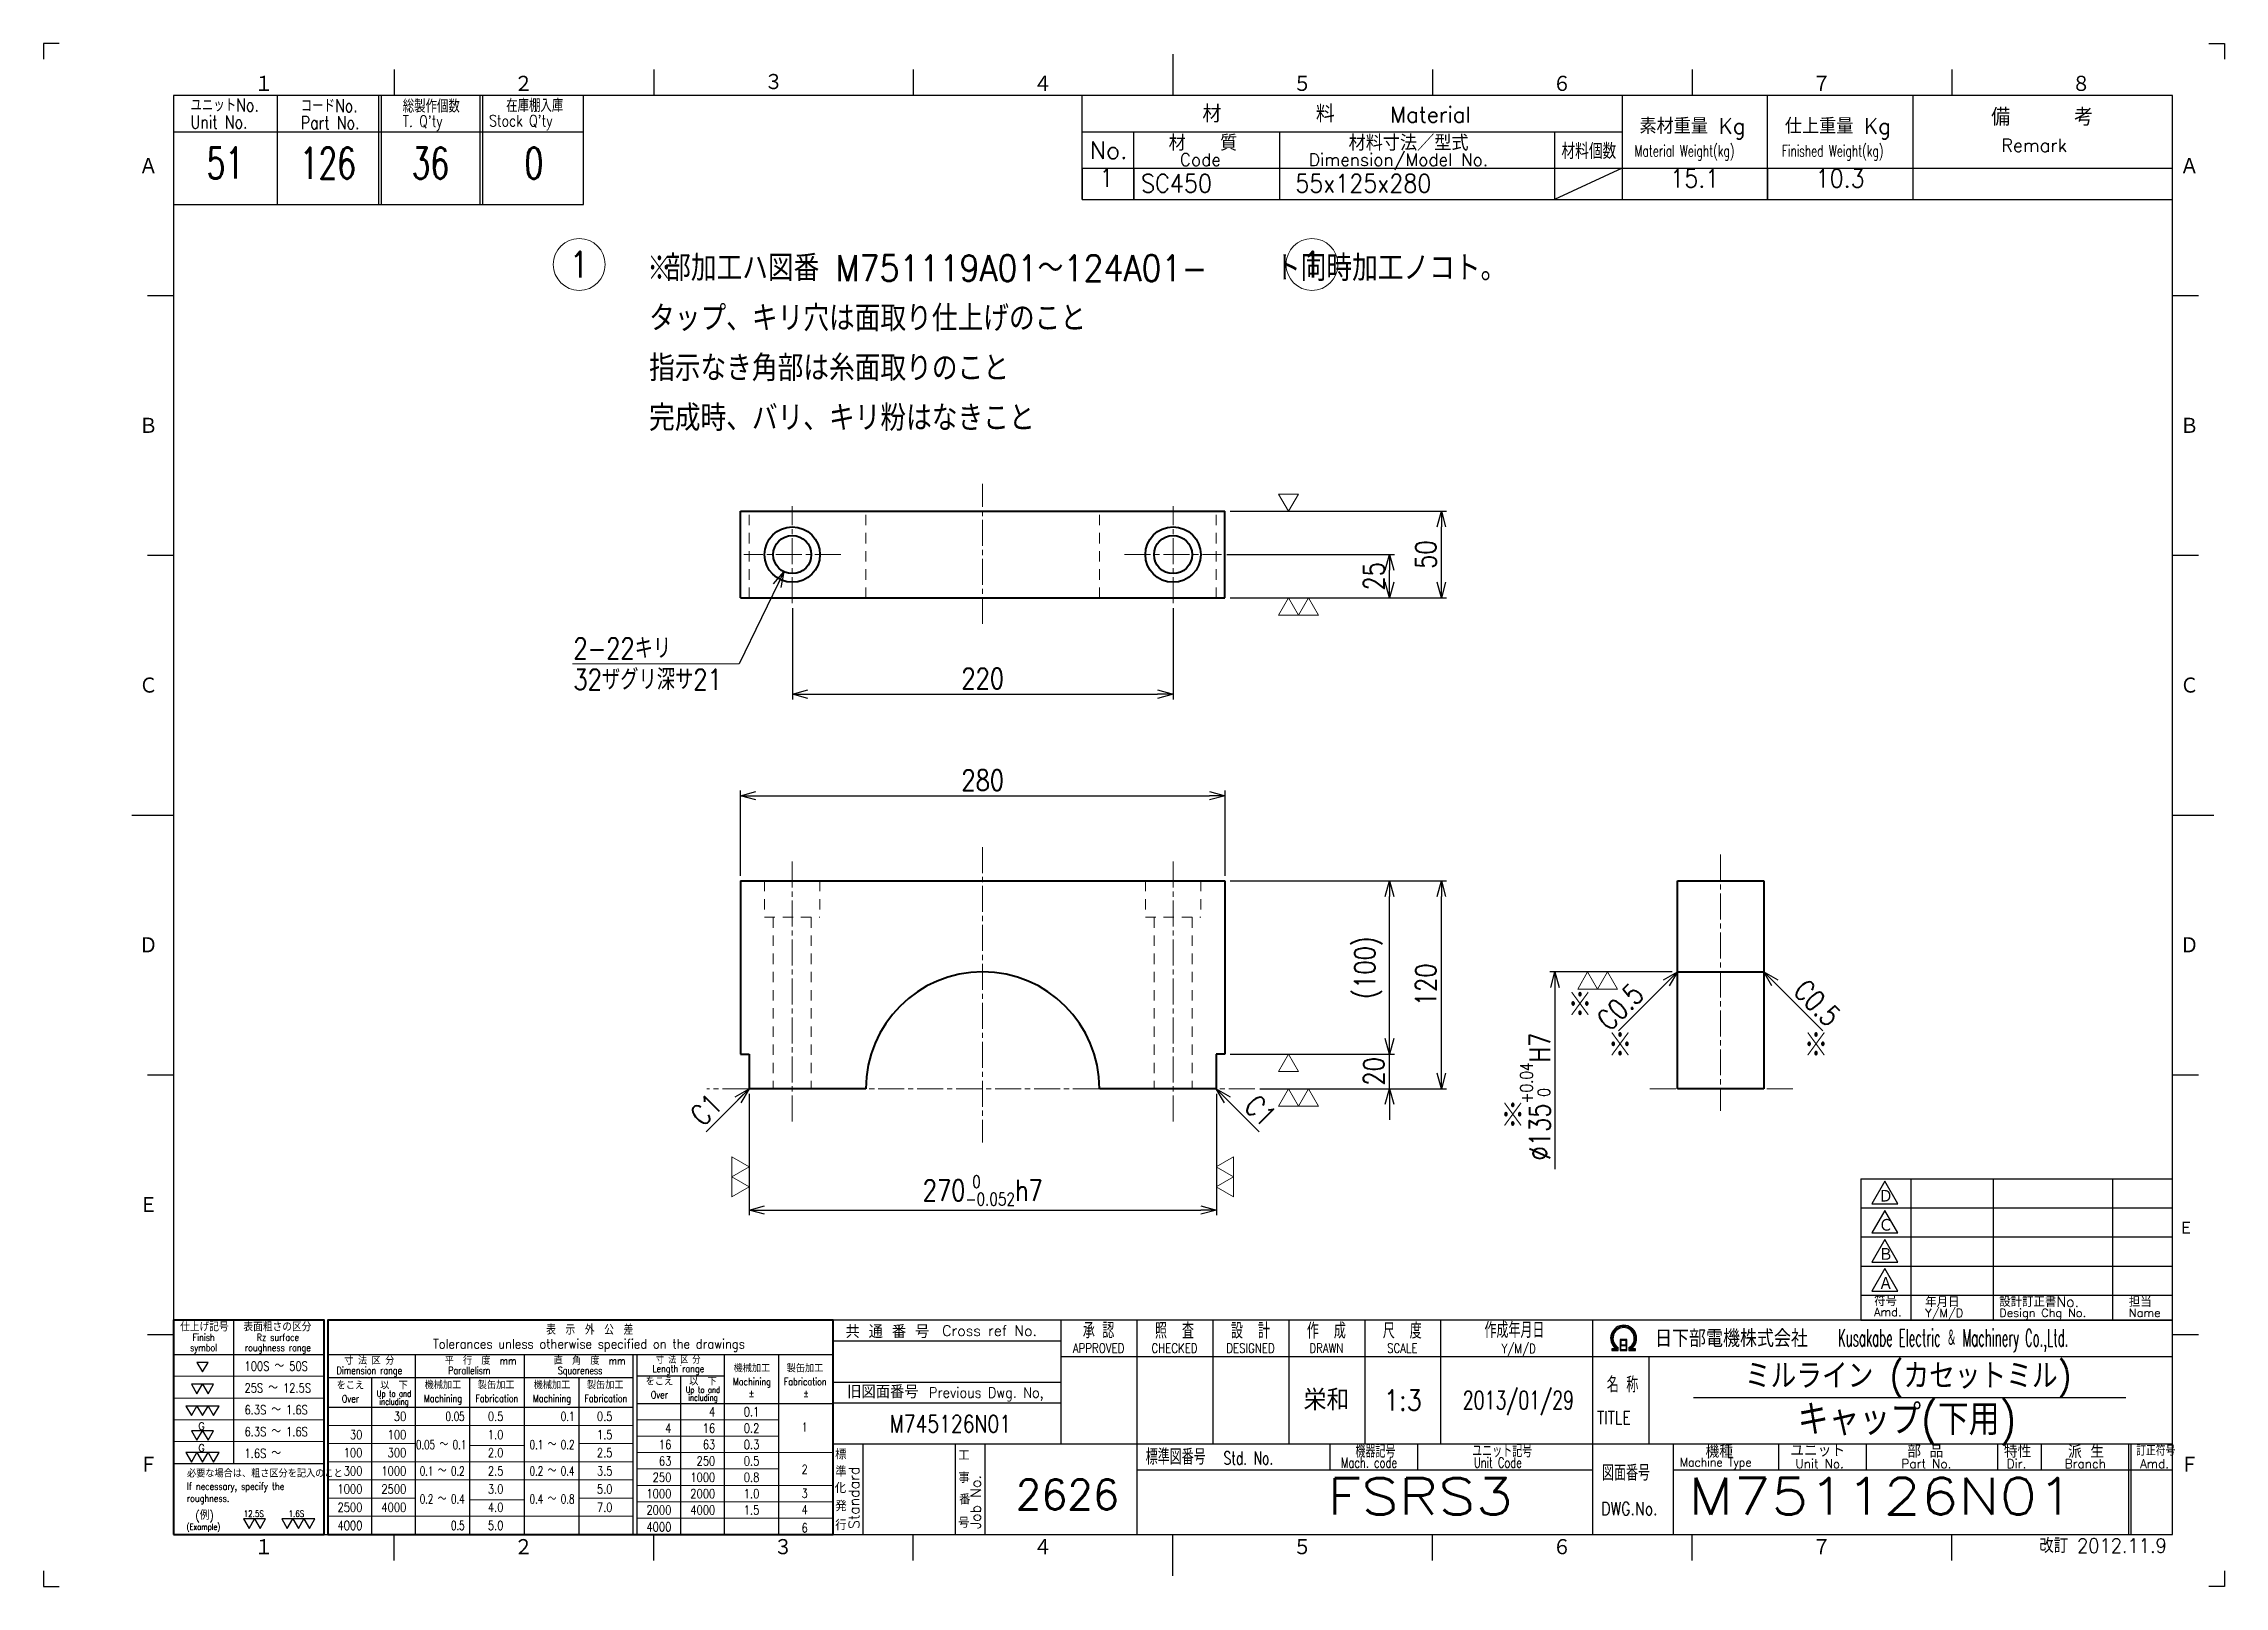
# Model space of a CAD drawing. Header units: millimetres. Extents: x 0 to 1260, y 0 to 891.
import ezdxf
from ezdxf.enums import TextEntityAlignment as Align

# ---------------------------------------------------------------- set-up
doc = ezdxf.new("R2010")
doc.units = ezdxf.units.MM
doc.header["$LTSCALE"] = 3
doc.linetypes.add('GEN7A', pattern=[7.5, 5, -0.75, 1, -0.75])
doc.linetypes.add('HIDDEN2', pattern=[3.5, 2, -1.5])
doc.layers.get('0').update_dxf_attribs({"lineweight": 20})
doc.layers.get('DEFPOINTS').update_dxf_attribs({"color": 253})
for name, color, linetype, lineweight in [('2', 5, 'Continuous', 40), ('3A', 6, 'HIDDEN2', 20), ('4', 3, 'Continuous', 13), ('5', 3, 'Continuous', 13), ('6', 7, 'Continuous', 50), ('7A', 4, 'GEN7A', 13), ('8', 1, 'Continuous', 13)]:
    doc.layers.add(name, color=color, linetype=linetype, lineweight=lineweight)
doc.layers.add('RAHM2', color=1, linetype='Continuous')
doc.layers.add('RAHM3', color=52, linetype='Continuous')
doc.styles.add('DIMENSION', font='romans.shx', dxfattribs={"width": 0.8, "bigfont": 'extfont2.shx'})
doc.styles.get("Standard").update_dxf_attribs({"font": 'romans.shx', "width": 0.8, "bigfont": 'extfont2.shx'})
doc.dimstyles.new('GEN-ISO$0', dxfattribs={"dimscale": 3, "dimtxt": 4, "dimasz": 3, "dimexe": 1, "dimexo": 1, "dimgap": 1, "dimtad": 3, "dimrnd": 0.01, "dimdsep": 46, "dimtxsty": 'Standard', "dimblk": 'OPEN30', "dimcen": 0, "dimclrt": 7, "dimazin": 2, "dimtp": 0.1, "dimtm": 0.1, "dimtfac": 0.6, "dimtmove": 2, "dimatfit": 3, "dimldrblk": 'OPEN30', "dimfxl": 1, "dimarcsym": 0})
doc.dimstyles.new('GEN-ISO$7', dxfattribs={"dimscale": 3, "dimtxt": 4, "dimasz": 3, "dimexe": 1, "dimexo": 1, "dimgap": 1, "dimtad": 3, "dimrnd": 0.01, "dimdsep": 46, "dimtxsty": 'Standard', "dimblk": 'OPEN30', "dimcen": 0, "dimclrt": 7, "dimazin": 2, "dimtp": 0.1, "dimtm": 0.1, "dimtfac": 0.6, "dimtmove": 2, "dimatfit": 3, "dimldrblk": 'OPEN30', "dimfxl": 1, "dimarcsym": 0})

# ---------------------------------------------------------------- blocks, each defined once
blk = doc.blocks.new('1A3ブヒン')
at = {"layer": '2'}
for points in [[(25, 10), (54.05, 10), (54.05, 51.26), (25, 51.26)], [(54.75, 10), (152.05, 10), (152.05, 51.26), (54.75, 51.26)]]:
    blk.add_lwpolyline(points, close=True, dxfattribs=at)
at = {"layer": '4'}
for p, q in [((25, 40.46), (54.05, 40.46)), ((25, 36.26), (54.05, 36.26)), ((25, 32.06), (54.05, 32.06)), ((54.75, 31), (113.55, 31)), ((114.25, 32.05), (141.55, 32.05)), ((25, 27.86), (54.05, 27.86)), ((54.75, 27.5), (71.55, 27.5)), ((82.05, 27.15), (92.55, 27.15)), ((103.05, 27.5), (113.55, 27.5)), ((114.25, 28.9), (141.55, 28.9)), ((114.25, 25.75), (152.05, 25.75)), ((54.75, 24), (113.55, 24)), ((114.25, 22.6), (141.55, 22.6)), ((54.75, 20.5), (113.55, 20.5)), ((54.75, 17), (71.55, 17)), ((103.05, 17), (113.55, 17)), ((114.25, 19.45), (152.05, 19.45)), ((54.75, 13.5), (113.55, 13.5)), ((82.05, 16.65), (92.55, 16.65)), ((114.25, 16.3), (152.05, 16.3)), ((114.25, 13.15), (152.05, 13.15))]:
    blk.add_line(p, q, dxfattribs=at)
at = {"layer": 'RAHM2', "color": 5, "linetype": 'Continuous'}
for p, q in [((3, 297), (0, 297)), ((0, 297), (0, 294)), ((217.5, 295), (217.5, 287)), ((417, 297), (420, 297)), ((420, 297), (420, 294)), ((67.5, 292), (67.5, 287)), ((117.5, 292), (117.5, 287)), ((167.5, 292), (167.5, 287)), ((267.5, 292), (267.5, 287)), ((317.5, 292), (317.5, 287)), ((367.5, 292), (367.5, 287)), ((410, 287), (25, 287)), ((25, 287), (25, 10)), ((104, 266), (104, 287)), ((410, 10), (410, 287)), ((25, 266), (64.5, 266)), ((64.5, 266), (104, 266)), ((20, 248.5), (25, 248.5)), ((410, 248.5), (415, 248.5)), ((20, 198.5), (25, 198.5)), ((410, 198.5), (415, 198.5)), ((17, 148.5), (25, 148.5)), ((410, 148.5), (418, 148.5)), ((20, 98.5), (25, 98.5)), ((410, 98.5), (415, 98.5)), ((350, 51.26), (410, 51.26)), ((20, 48.5), (25, 48.5)), ((410, 48.5), (415, 48.5)), ((25, 10), (410, 10)), ((67.5, 5), (67.5, 10)), ((117.5, 5), (117.5, 10)), ((217.5, 2), (217.5, 10)), ((267.5, 5), (267.5, 10)), ((317.5, 5), (317.5, 10)), ((367.5, 5), (367.5, 10)), ((0, 3), (0, 0)), ((0, 0), (3, 0)), ((420, 0), (417, 0)), ((420, 3), (420, 0))]:
    blk.add_line(p, q, dxfattribs=at)
at = {"layer": 'RAHM2', "color": 7, "linetype": 'Continuous'}
for p, q in [((45, 287), (45, 266)), ((64.5, 287), (64.5, 266)), ((65, 287), (65, 266)), ((84, 287), (84, 266)), ((84.5, 287), (84.5, 266)), ((200, 267), (200, 287)), ((304, 287), (304, 267)), ((332, 267), (332, 287)), ((360, 287), (360, 267)), ((25, 280), (64.5, 280)), ((64.5, 280), (104, 280)), ((200, 280), (304, 280)), ((210, 267), (210, 280)), ((238, 280), (238, 267)), ((291, 280), (291, 267)), ((200, 273), (410, 273)), ((304, 273), (291, 267)), ((200, 267), (410, 267)), ((350, 78.46), (410, 78.46)), ((350, 78.46), (350, 51.26)), ((359.6, 78.46), (359.6, 51.26)), ((375.44, 78.46), (375.44, 51.26)), ((398.48, 78.46), (398.48, 51.26)), ((410, 51.26), (410, 78.46)), ((350, 72.86), (410, 72.86)), ((350, 67.26), (410, 67.26)), ((350, 61.66), (410, 61.66)), ((350, 56.06), (410, 56.06)), ((36.55, 51.26), (36.55, 23.66)), ((195.93, 51.26), (195.93, 27.42)), ((210.55, 51.26), (210.55, 10)), ((225.18, 51.26), (225.18, 27.42)), ((239.8, 51.26), (239.8, 27.42)), ((254.43, 51.26), (254.43, 27.42)), ((269.05, 51.26), (269.05, 27.42)), ((298.3, 51.26), (298.3, 10)), ((152.05, 47.26), (195.93, 47.26)), ((25, 44.66), (54.05, 44.66)), ((54.75, 44.66), (152.05, 44.66)), ((71.55, 44.66), (71.55, 10)), ((92.55, 44.66), (92.55, 10)), ((113.55, 10), (113.55, 44.66)), ((114.25, 44.66), (114.25, 10)), ((122.65, 42.56), (122.65, 42.54)), ((131.05, 44.66), (131.05, 10)), ((141.55, 44.66), (141.55, 10)), ((195.93, 44.26), (410, 44.26)), ((269.05, 44.26), (269.05, 27.42)), ((298.3, 44.26), (298.3, 44.26)), ((309.17, 44.26), (309.17, 27.42)), ((54.75, 40.21), (113.55, 40.21)), ((63.15, 40.21), (63.15, 10)), ((82.05, 40.21), (82.05, 10)), ((103.05, 40.21), (103.05, 10)), ((114.25, 40.56), (131.05, 40.56)), ((122.65, 40.56), (122.65, 10)), ((152.05, 39.34), (195.93, 39.34)), ((54.75, 34.5), (113.55, 34.5)), ((114.25, 35.2), (152.05, 35.2)), ((152.05, 35.34), (195.93, 35.34)), ((152.05, 27.42), (410, 27.42)), ((157.77, 27.42), (157.77, 10)), ((175.59, 27.42), (175.59, 10)), ((181.3, 27.42), (181.3, 10)), ((247.73, 27.42), (247.73, 22.42)), ((264.59, 27.42), (264.59, 22.42)), ((313.83, 27.42), (313.83, 10)), ((334.15, 27.42), (334.15, 22.42)), ((351, 27.42), (351, 22.42)), ((376.29, 27.42), (376.29, 22.42)), ((384.72, 27.42), (384.72, 22.42)), ((401.57, 10), (401.57, 27.42)), ((402.07, 10), (402.07, 27.42)), ((25, 23.66), (54.05, 23.66)), ((210.55, 22.42), (298.3, 22.42)), ((313.83, 22.42), (410, 22.42)), ((167.5, 5), (167.5, 10))]:
    blk.add_line(p, q, dxfattribs=at)
at = {"layer": 'RAHM2', "color": 3, "linetype": 'Continuous'}
blk.add_line((317.73, 36.35), (401.03, 36.35), dxfattribs=at)
at = {"layer": 'RAHM2', "color": 7, "linetype": 'Continuous'}
for points in [[(354.63, 77.99), (352.12, 73.64), (357.14, 73.64)], [(354.63, 72.39), (352.12, 68.04), (357.14, 68.04)], [(354.63, 66.79), (352.12, 62.44), (357.14, 62.44)], [(354.63, 61.19), (352.12, 56.84), (357.14, 56.84)], [(30.6, 41.29), (31.66, 43.12), (29.54, 43.12), (30.6, 41.29)], [(29.54, 37.09), (30.6, 38.92), (28.48, 38.92), (29.54, 37.09)], [(31.66, 37.09), (32.72, 38.92), (30.6, 38.92), (31.66, 37.09)], [(28.48, 32.89), (29.54, 34.72), (27.42, 34.72), (28.48, 32.89)], [(30.6, 32.89), (31.66, 34.72), (29.54, 34.72), (30.6, 32.89)], [(32.72, 32.89), (33.78, 34.72), (31.66, 34.72), (32.72, 32.89)], [(29.54, 28.12), (30.6, 29.96), (28.48, 29.96), (29.54, 28.12)], [(31.66, 28.12), (32.72, 29.96), (30.6, 29.96), (31.66, 28.12)], [(28.48, 23.92), (29.54, 25.76), (27.42, 25.76), (28.48, 23.92)], [(30.6, 23.92), (31.66, 25.76), (29.54, 25.76), (30.6, 23.92)], [(32.72, 23.92), (33.78, 25.76), (31.66, 25.76), (32.72, 23.92)], [(39.56, 11.14), (40.62, 12.98), (38.49, 12.98), (39.56, 11.14)], [(41.68, 11.14), (42.74, 12.98), (40.62, 12.98), (41.68, 11.14)], [(46.93, 11.14), (47.99, 12.98), (45.87, 12.98), (46.93, 11.14)], [(49.06, 11.14), (50.12, 12.98), (47.99, 12.98), (49.06, 11.14)], [(51.18, 11.14), (52.24, 12.98), (50.12, 12.98), (51.18, 11.14)]]:
    blk.add_lwpolyline(points, close=True, dxfattribs=at)
at = {"layer": 'RAHM2', "color": 5, "linetype": 'Continuous'}
blk.add_lwpolyline([(410, 51.26), (152.05, 51.26), (152.05, 10)], dxfattribs=at)
at = {"layer": 'RAHM2', "color": 7, "linetype": 'Continuous'}
for points in [[(303.62, 47.51), (303.62, 45.4), (304.92, 45.4), (304.92, 47.51), (303.62, 47.51)], [(303.77, 47.36), (303.77, 46.53), (304.77, 46.53), (304.77, 47.36), (303.77, 47.36)], [(304.77, 46.38), (304.77, 45.55), (303.77, 45.55), (303.77, 46.38), (304.77, 46.38)], [(302.02, 45.4), (303.22, 45.4), (303.22, 46.01)], [(302.02, 45.58), (302.97, 45.58), (302.97, 45.91)], [(302.72, 45.82), (302.72, 45.75), (302.02, 45.75), (302.02, 45.4)], [(305.32, 45.98), (305.32, 45.4), (306.58, 45.4), (306.58, 45.75), (305.85, 45.75), (305.85, 45.8)], [(305.57, 45.87), (305.57, 45.58), (306.58, 45.58)]]:
    blk.add_lwpolyline(points, dxfattribs=at)
for radius, start, end in [(2.5, 308.2706, 230.8952), (2.28, 303.9949, 234.4013), (2.06, 299.8294, 238.4756)]:
    blk.add_arc((304.3, 47.76), radius, start, end, dxfattribs=at)
at = {"layer": '4', "width": 0.9}
blk.add_text('改訂 2012.11.9', height=2.8, dxfattribs=at).set_placement((408.91, 6.44), align=Align.RIGHT)
at = {"layer": 'RAHM2', "color": 5, "linetype": 'Continuous'}
for s, height, p in [('１', 3.31, (40.6, 287.58)), ('２', 3.31, (90.6, 287.58)), ('４', 3.31, (190.6, 287.58)), ('５', 3.31, (240.6, 287.58)), ('６', 3.31, (290.6, 287.58)), ('７', 3.31, (340.6, 287.58)), ('８', 3.31, (390.6, 287.58)), ('Ａ', 3.31, (18.36, 271.74)), ('Ａ', 3.31, (411.44, 271.74)), ('Ｂ', 3.31, (18.36, 221.74)), ('Ｂ', 3.31, (411.44, 221.74)), ('Ｃ', 3.31, (18.36, 171.74)), ('Ｃ', 3.31, (411.44, 171.74)), ('Ｄ', 3.31, (18.36, 121.74)), ('Ｄ', 3.31, (411.44, 121.74)), ('Ｅ', 3.31, (18.36, 71.74)), ('Ｅ', 2.65, (411.15, 67.64)), ('Ｆ', 3.31, (18.36, 21.74)), ('Ｆ', 3.31, (411.44, 21.74)), ('１', 3.31, (40.6, 5.87)), ('２', 3.31, (90.6, 5.87)), ('３', 3.31, (140.6, 5.87)), ('４', 3.31, (190.6, 5.87)), ('５', 3.31, (240.6, 5.87)), ('６', 3.31, (290.6, 5.87)), ('７', 3.31, (340.6, 5.87))]:
    blk.add_text(s, height=height, dxfattribs=at).set_placement(p)
blk.add_text('３', height=3.31, dxfattribs=at).set_placement((140.6, 289.58), align=Align.MIDDLE)
at = {"layer": 'RAHM2', "color": 7, "linetype": 'Continuous'}
for s, height, width, p in [('ユニットNo.', 2.5, 0.8, (28.29, 283.92)), ('コードNo.', 2.5, 0.8, (49.52, 283.81)), ('総製作個数', 2.5, 0.8, (69.17, 283.72)), ('在庫棚入庫', 2.5, 0.8, (89.08, 283.82)), ('Unit No.', 2.5, 0.8, (28.29, 280.64)), ('Part No.', 2.5, 0.8, (49.52, 280.53)), ("T. Q'ty", 2.2, 0.8, (69.17, 280.96)), ("Stock Q'ty", 2.2, 0.8, (85.8, 281.06)), ('材料個数', 3, 0.8, (292.32, 274.79)), ('Material Weight(kg)', 2.2, 0.68, (306.37, 275.25)), ('Finished Weight(kg)', 2.2, 0.68, (334.74, 275.25)), ('作成年月日', 3, 0.7, (277.49, 47.82)), ('Y/M/D', 1.8, 0.8, (280.79, 44.87)), ('Kusakabe Electric ＆ Machinery Co.,Ltd.', 3.3108, 0.5, (345.56, 46.19)), ('100S ～ 50S', 1.75, 0.8, (38.69, 41.52)), ('25S ～ 12.5S', 1.75, 0.8, (38.69, 37.32)), ('Previous Dwg. No,', 2, 0.9, (170.53, 36.31)), ('名 称', 3, 0.7, (301.06, 37.33)), ('6.3S ～ 1.6S', 1.75, 0.8, (38.69, 33.12)), ('0.1', 1.75, 0.8, (134.84, 32.73)), ('TITLE', 2.5, 0.8, (299.18, 31.25)), ('6.3S ～ 1.6S', 1.75, 0.8, (38.69, 28.92)), ('0.2', 1.75, 0.8, (134.84, 29.58)), ('1', 1.75, 0.8, (145.97, 29.81)), ('1.6S ～ ', 1.75, 0.8, (38.69, 24.72)), ('0.3', 1.75, 0.8, (134.84, 26.43)), ('標準図番号', 3, 0.7, (212.26, 23.44)), ('Std. No.', 2.5, 0.7, (227.23, 23.44)), ('機器記号', 2.5, 0.7, (252.65, 24.77)), ('ユニット記号', 2.5, 0.7, (275.14, 24.85)), ('訂正符号', 2, 0.7, (403.01, 25.16)), ('必要な場合は、粗さ区分を記入のこと', 1.4, 0.9, (27.61, 20.99)), ('0.5', 1.75, 0.8, (134.84, 23.28)), ('0.8', 1.75, 0.8, (134.84, 20.13)), ('2', 1.75, 0.8, (145.97, 21.65)), ('Mach. code', 2, 0.7, (249.86, 22.83)), ('Unit Code', 2, 0.7, (275.45, 22.83)), ('図面番号', 3, 0.7, (300.15, 20.37)), ('Machine Type', 1.7, 0.9, (315.15, 23.05)), ('If necessary, specify the', 1.4, 0.8, (27.61, 18.58)), ('roughness.', 1.4, 0.8, (27.61, 16.26)), ('1.0', 1.75, 0.8, (134.84, 16.98)), ('3', 1.75, 0.8, (145.97, 17.04)), ('(例)', 1.6, 0.9, (29.2, 12.85)), ('12.5S', 1.26, 0.8, (38.53, 13.36)), ('1.6S', 1.26, 0.8, (47.18, 13.36)), ('1.5', 1.75, 0.8, (134.84, 13.83)), ('4', 1.75, 0.8, (145.97, 13.89)), ('(Example)', 1.2, 0.8, (27.53, 10.87)), ('6', 1.75, 0.8, (145.97, 10.39))]:
    blk.add_text(s, height=height, dxfattribs=dict(at, width=width)).set_placement(p)
for s, height, p in [('材\u3000\u3000\u3000\u3000\u3000料', 3.311, (223.18, 281.82)), ('Material', 3, (259.34, 281.82)), ('素材重量 Kg', 3, (307.35, 279.63)), ('仕上重量 Kg', 3, (335.35, 279.63)), ('備     考', 3.311, (375.08, 281.21)), ('No.', 3.311, (201.5, 274.82)), ('材\u3000\u3000質', 3, (216.68, 276.39)), ('材料寸法／型式', 3, (251.33, 276.39)), ('Remark', 2.5, (377.03, 276.16)), ('Code', 2.4, (218.82, 273.45)), ('Dimension/Model No.', 2.4, (243.65, 273.45)), ('Ｄ', 2.56, (353.38, 73.83)), ('Ｃ', 2.56, (353.38, 68.23)), ('Ｂ', 2.56, (353.38, 62.63)), ('Ａ', 2.56, (353.38, 57.03)), ('符号', 2, (352.54, 53.96)), ('年月日', 2, (362.39, 53.77)), ('設計訂正書No.', 2, (376.64, 53.81)), ('担当', 2, (401.6, 53.81)), ('共 通 番 号', 2.5, (154.44, 47.79)), ('Amd.', 1.6, (352.54, 52.01)), ('Y/M/D', 1.6, (362.39, 51.83)), ('Design Chg No.', 1.6, (376.64, 51.86)), ('Name', 1.6, (401.6, 51.86)), ('Cross ref No.', 2, (173.05, 48.23)), ('旧図面番号', 2.5, (154.76, 36.21)), ('標', 2, (152.44, 24.43)), ('工', 2, (176.15, 24.24)), ('機種', 2.4, (320.08, 24.76)), ('ユニット', 2.4, (336.39, 24.96)), ('部 品', 2.4, (358.93, 24.79)), ('特性', 2.4, (377.55, 24.78)), ('派 生', 2.4, (389.89, 24.72)), ('準', 2, (152.47, 21.11)), ('事', 2, (176.17, 19.92)), ('Unit No.', 1.7, (337.39, 22.76)), ('Part No.', 1.7, (357.81, 22.76)), ('Dir.', 1.7, (378.09, 22.76)), ('Branch', 1.7, (389.24, 22.76)), ('Amd.', 1.7, (403.74, 22.76)), ('化', 2, (152.37, 17.95)), ('番', 2, (176.31, 15.76)), ('行', 2, (152.46, 10.82)), ('発', 2, (152.46, 14.47)), ('号', 2, (176.11, 11.28))]:
    blk.add_text(s, height=height, dxfattribs=at).set_placement(p)
for s, height, width, p in [('仕上げ記号', 1.54, 0.9, (30.97, 49.13)), ('表面粗さの区分', 1.54, 0.9, (45.03, 49.13)), ('表\u3000示\u3000外\u3000公\u3000差', 1.8, 0.9, (105.18, 48.48)), ('symbol', 1.4, 0.8, (30.82, 45.27)), ('Finish', 1.4, 0.8, (30.82, 47.24)), ('roughness range', 1.4, 0.8, (45.12, 45.27)), ('Rz surface', 1.4, 0.8, (45.12, 47.24)), ('Tolerances unless otherwise specified on the drawings', 1.8, 0.9, (105.02, 45.77)), ('Dimension range', 1.4, 0.8, (62.73, 40.86)), ('寸 法 区 分', 1.4, 0.9, (62.73, 42.71)), ('Parallelism', 1.4, 0.8, (81.99, 40.86)), ('平\u3000行\u3000度\u3000mm', 1.4, 0.9, (84.16, 42.71)), ('Squareness', 1.4, 0.8, (103.32, 40.86)), ('直\u3000角\u3000度\u3000mm', 1.4, 0.9, (105.16, 42.71)), ('Length range', 1.4, 0.8, (122.23, 41.21)), ('寸 法 区 分', 1.4, 0.8, (122.23, 42.89)), ('機械加工', 1.4, 0.9, (136.41, 41.24)), ('製缶加工', 1.4, 0.9, (146.64, 41.24)), ('をこえ', 1.4, 0.9, (59.09, 37.95)), ('以\u3000下', 1.4, 0.9, (67.49, 37.95)), ('機械加工', 1.4, 0.9, (76.91, 38.02)), ('製缶加工', 1.4, 0.9, (87.16, 38.02)), ('機械加工', 1.4, 0.9, (97.91, 38.02)), ('製缶加工', 1.4, 0.9, (108.16, 38.02)), ('をこえ', 1.4, 0.9, (118.59, 38.7)), ('Up to and', 1.2, 0.8, (126.98, 37.25)), ('以\u3000下', 1.4, 0.9, (126.99, 38.7)), ('Machining', 1.4, 0.8, (136.41, 38.72)), ('Fabrication', 1.4, 0.8, (146.68, 38.72)), ('Over', 1.4, 0.8, (59.09, 35.42)), ('Up to and', 1.2, 0.8, (67.48, 36.5)), ('including', 1.2, 0.8, (67.49, 34.98)), ('Machining', 1.4, 0.8, (76.91, 35.49)), ('Fabrication', 1.4, 0.8, (87.28, 35.49)), ('Machining', 1.4, 0.8, (97.91, 35.49)), ('Fabrication', 1.4, 0.8, (108.28, 35.49)), ('Over', 1.4, 0.8, (118.59, 36.17)), ('including', 1.2, 0.8, (126.99, 35.73)), ('%%P', 1.4, 0.9, (136.33, 36.46)), ('%%P', 1.4, 0.9, (146.83, 36.46))]:
    blk.add_text(s, height=height, dxfattribs=dict(at, width=width)).set_placement(p, align=Align.CENTER)
for s, height, width, p in [('承 認', 3, 0.7, (203.18, 49.35)), ('照  査', 3, 0.7, (217.8, 49.35)), ('設  計', 3, 0.7, (232.43, 49.35)), ('作  成', 3, 0.7, (247.05, 49.35)), ('尺  度', 3, 0.7, (261.67, 49.35)), ('APPROVED', 1.8, 0.8, (203.18, 45.85)), ('CHECKED', 1.8, 0.8, (217.8, 45.85)), ('DESIGNED', 1.8, 0.8, (232.43, 45.85)), ('DRAWN', 1.8, 0.8, (247.05, 45.85)), ('SCALE', 1.8, 0.8, (261.67, 45.85)), ('DWG.No.', 2.5, 0.8, (305.41, 14.96))]:
    blk.add_text(s, height=height, dxfattribs=dict(at, width=width)).set_placement(p, align=Align.MIDDLE)
at = {"layer": 'RAHM2', "color": 7, "linetype": 'Continuous', "width": 0.844147}
blk.add_text('日下部電機株式会社', height=3.311, dxfattribs=at).set_placement((310.35, 46.06), (339.79, 46.06), align=Align.FIT)
at = {"layer": 'RAHM2', "color": 7, "linetype": 'Continuous'}
for s, width, p in [('30', 0.8, (69.85, 31.85)), ('0.05', 0.7, (81.08, 31.85)), ('0.5', 0.8, (88.56, 31.85)), ('0.1', 0.7, (102.24, 31.85)), ('0.5', 0.8, (109.56, 31.85)), ('4', 0.8, (129.35, 32.73)), ('30', 0.8, (61.4, 28.35)), ('100', 0.8, (69.85, 28.35)), ('1.0', 0.8, (88.56, 28.35)), ('1.5', 0.8, (109.56, 28.35)), ('4', 0.8, (120.9, 29.58)), ('16', 0.8, (129.35, 29.58)), ('100', 0.8, (61.4, 24.85)), ('300', 0.8, (69.85, 24.85)), ('0.05 ～ 0.1', 0.7, (81.41, 26.42)), ('2.0', 0.8, (88.56, 24.85)), ('0.1 ～ 0.2', 0.7, (102.24, 26.42)), ('2.5', 0.8, (109.56, 24.85)), ('16', 0.8, (120.9, 26.43)), ('63', 0.8, (129.35, 26.43)), ('300', 0.8, (61.4, 21.35)), ('1000', 0.8, (69.85, 21.35)), ('0.1 ～ 0.2', 0.7, (81.08, 21.35)), ('2.5', 0.8, (88.56, 21.35)), ('0.2 ～ 0.4', 0.7, (102.24, 21.35)), ('3.5', 0.8, (109.56, 21.35)), ('250', 0.8, (120.9, 20.13)), ('63', 0.8, (120.9, 23.28)), ('1000', 0.8, (129.35, 20.13)), ('250', 0.8, (129.35, 23.28)), ('1000', 0.8, (61.4, 17.85)), ('2500', 0.8, (69.85, 17.85)), ('0.2 ～ 0.4', 0.7, (81.08, 15.93)), ('3.0', 0.8, (88.56, 17.85)), ('0.4 ～ 0.8', 0.7, (102.24, 15.93)), ('5.0', 0.8, (109.56, 17.85)), ('1000', 0.8, (120.9, 16.98)), ('2000', 0.8, (129.35, 16.98)), ('2500', 0.8, (61.4, 14.35)), ('4000', 0.8, (61.4, 10.85)), ('4000', 0.8, (69.85, 14.35)), ('0.5', 0.7, (81.08, 10.85)), ('4.0', 0.8, (88.56, 14.35)), ('5.0', 0.8, (88.56, 10.85)), ('7.0', 0.8, (109.56, 14.35)), ('2000', 0.8, (120.9, 13.83)), ('4000', 0.8, (129.35, 13.83)), ('4000', 0.8, (120.9, 10.58))]:
    blk.add_text(s, height=1.75, dxfattribs=dict(at, width=width)).set_placement(p, align=Align.RIGHT)
for p in [(31.04, 30.15), (31.04, 25.95)]:
    blk.add_text('G', height=1.4, dxfattribs=at).set_placement(p, align=Align.RIGHT)
for s, p in [('Standard', (157.07, 11.05)), ('Job No.', (180.5, 11.05))]:
    blk.add_text(s, height=2, rotation=90, dxfattribs=at).set_placement(p)
at = {"layer": 'RAHM2', "color": 5, "linetype": 'Continuous', "width": 0.7}
for tag, p in [('HEADER3', (35, 274.01)), ('HEADER4', (54.75, 274)), ('HEADER15', (74.49, 274)), ('HEADER16', (94.43, 274))]:
    blk.add_attdef(tag, text='', height=6, dxfattribs=at).set_placement(p, align=Align.MIDDLE)
at = {"layer": 'RAHM2', "color": 7, "linetype": 'Continuous'}
blk.add_attdef('HEADER5', text='', height=2.5, dxfattribs=at).set_placement((63.69, 267.1), align=Align.BOTTOM_RIGHT)
for tag, height, width, p in [('HEADER25', 2.56, 0.63, (367.53, 75.57)), ('HEADER23', 2.66, 0.8, (387.12, 75.42)), ('HEADER24', 2.8, 0.8, (404.05, 75.44)), ('HEADER22', 2.56, 0.63, (367.53, 69.97)), ('HEADER20', 2.66, 0.8, (387.12, 69.82)), ('HEADER21', 2.8, 0.8, (404.05, 69.84)), ('HEADER19', 2.56, 0.63, (367.53, 64.37)), ('HEADER17', 2.66, 0.8, (387.12, 64.22)), ('HEADER18', 2.8, 0.8, (404.05, 64.24)), ('HEADER11', 2.56, 0.63, (367.53, 58.77)), ('HEADER9', 2.66, 0.8, (387.12, 58.62)), ('HEADER10', 2.8, 0.8, (404.05, 58.64)), ('HEADER7', 3.31, 0.8, (174.63, 43.21)), ('HEADER1', 5, 0.9, (359.12, 40.15)), ('GEN-TITLE-SCA', 4, 0.85, (261.79, 35.85)), ('HEADER2', 6, 0.9, (358.89, 31.68)), ('HEADER14', 3.31, 0.8, (174.63, 31.29))]:
    blk.add_attdef(tag, text='', height=height, dxfattribs=dict(at, width=width)).set_placement(p, align=Align.MIDDLE)
for tag, p in [('HEADER27', (232.45, 36.09)), ('HEADER26', (247.07, 36.09))]:
    blk.add_attdef(tag, text='', height=4, dxfattribs=at).set_placement(p, align=Align.MIDDLE)
at = {"layer": 'RAHM2', "color": 7, "linetype": 'Continuous', "width": 0.7}
blk.add_attdef('GEN-TITLE-DAT', text='', height=3.5, dxfattribs=at).set_placement((284.03, 34.1), align=Align.CENTER)
at = {"layer": 'RAHM2', "color": 5, "linetype": 'Continuous'}
blk.add_attdef('HEADER6', text='', height=5.8, dxfattribs=at).set_placement((207.09, 13.03), align=Align.BOTTOM_RIGHT)
at = {"layer": 'RAHM2', "color": 5, "linetype": 'Continuous', "style": 'DIMENSION', "width": 1.2}
for tag, p in [('HEADER13', (213.56, 11.75)), ('HEADER12', (247.26, 11.72)), ('GEN-TITLE-DWG', (316.79, 11.74))]:
    blk.add_attdef(tag, text='', height=7.02, dxfattribs=at).set_placement(p, align=Align.BOTTOM_LEFT)
at = {"layer": 'RAHM2', "color": 5, "linetype": 'Continuous', "style": 'DIMENSION'}
blk.add_attdef('HEADER8', text='', height=7.02, dxfattribs=at).set_placement((408.58, 11.71), align=Align.BOTTOM_RIGHT)
blk = doc.blocks.new('STDBUHIN')
at = {"color": 7}
for p, q in [((0, 0), (0, -6)), ((10, 0), (10, -6)), ((38, 0), (38, -6)), ((91, 0), (91, -6)), ((104, 0), (104, -6)), ((132, 0), (132, -6)), ((160, 0), (160, -6)), ((0, -6), (210, -6))]:
    blk.add_line(p, q, dxfattribs=at)
at = {"layer": 'RAHM3', "color": 7, "width": 0.9}
for tag, p in [('1GENST', (4.710911, -4.609434)), ('4GENST', (96.434633, -4.658422)), ('5GENST', (118, -4.729)), ('6GENST', (146, -4.729))]:
    blk.add_attdef(tag, text='', height=3.5, dxfattribs=at).set_placement(p, align=Align.BOTTOM_CENTER)
at = {"layer": 'RAHM3', "color": 7}
for tag, p, width in [('2GENST', (11.373533, -4.658422), 0.8), ('3GENST', (41.070972, -4.658422), 0.8), ('7GENST', (162.759538, -4.671383), 0.9)]:
    blk.add_attdef(tag, p, '', height=3.5, dxfattribs=dict(at, width=width))
blk = doc.blocks.new('GENBALLOON1')
blk.add_circle((0, 0), 5)
at = {"flags": 1}
blk.add_attdef('GEN_PARENT', text='', height=2.5, dxfattribs=at).set_placement((0, 0), align=Align.MIDDLE)
blk.add_attdef('REF_NO', text='', height=3.5).set_placement((0, 0), align=Align.MIDDLE)
at = {"color": 7, "flags": 1}
for tag, p in [('5GENINF', (6.43, 0.96)), ('6GENINF', (6.43, 0.63)), ('7GENINF', (6.43, 0.3)), ('8GENINF', (6.43, -0.04)), ('9GENINF', (6.43, -0.37)), ('3GENINF', (6.43, -2.34)), ('4GENINF', (6.43, -2.67)), ('10GENINF', (6.43, -0.7)), ('11GENINF', (6.43, -1)), ('12GENINF', (6.43, -1.34)), ('13GENINF', (6.43, -1.67)), ('14GENINF', (6.43, -2)), ('15GENINF', (6.43, -3)), ('16GENINF', (6.43, -3.34)), ('17GENINF', (6.43, -3.7)), ('18GENINF', (6.43, -4.04)), ('19GENINF', (6.43, -4.37)), ('20GENINF', (6.43, -4.7)), ('21GENINF', (6.43, -5.04)), ('22GENINF', (6.43, -5.37))]:
    blk.add_attdef(tag, p, '', height=0.2, dxfattribs=at)
blk = doc.blocks.new('A$C44AD5685')
at = {"layer": '6', "width": 0.9}
for s, p in [('タップ、キリ穴は面取り仕上げのこと', (0, 19.2)), ('指示なき角部は糸面取りのこと', (0, 9.6)), ('完成時、バリ、キリ粉はなきこと', (0, 0))]:
    blk.add_text(s, height=5, dxfattribs=at).set_placement(p)
blk = doc.blocks.new('SIAGE1')
at = {"layer": '8', "ltscale": 10}
blk.add_lwpolyline([(0, 0), (-1.92, 3.33), (1.92, 3.33), (0, 0)], dxfattribs=at)
blk = doc.blocks.new('_Open30')
at = {"color": 0, "linetype": 'ByBlock', "lineweight": -2}
for p, q in [((-1, 0.27), (0, 0)), ((0, 0), (-1, -0.27)), ((0, 0), (-1, 0))]:
    blk.add_line(p, q, dxfattribs=at)
blk = doc.blocks.new('*D21')
at = {"layer": '5', "color": 0, "lineweight": -2, "transparency": 16777216}
for p, q in [((407.6, 284.4), (407.6, 214.3)), ((677.6, 284.4), (677.6, 214.3)), ((416.6, 217.3), (668.6, 217.3))]:
    blk.add_line(p, q, dxfattribs=at)
at = {"layer": 'DEFPOINTS', "color": 0, "transparency": 16777216}
for p in [(407.6, 287.4), (677.6, 287.4), (677.6, 217.3)]:
    blk.add_point(p, dxfattribs=at)
at = {"layer": '5', "color": 0, "lineweight": -2, "transparency": 16777216, "xscale": 9, "yscale": 9, "zscale": 9, "rotation": 180}
blk.add_blockref('_Open30', (407.6, 217.3), dxfattribs=at)
at = {"layer": '5', "color": 0, "lineweight": -2, "transparency": 16777216, "xscale": 9, "yscale": 9, "zscale": 9}
blk.add_blockref('_Open30', (677.6, 217.3), dxfattribs=at)
at = {"layer": '5', "color": 7, "transparency": 16777216, "insert": (542.6, 228.7), "char_height": 12, "attachment_point": 5}
blk.add_mtext('\\A1;270{\\H7.200000;\\S 0^ -0.052;}h7', dxfattribs=at)
blk = doc.blocks.new('*D22')
at = {"layer": '5', "color": 0, "lineweight": -2, "transparency": 16777216}
for p, q in [((685.6, 407.4), (810.6, 407.4)), ((807.6, 296.4), (807.6, 398.4)), ((702.8, 287.4), (810.6, 287.4))]:
    blk.add_line(p, q, dxfattribs=at)
at = {"layer": 'DEFPOINTS', "color": 0, "transparency": 16777216}
for p in [(682.6, 407.4), (807.6, 407.4), (699.8, 287.4)]:
    blk.add_point(p, dxfattribs=at)
at = {"layer": '5', "color": 0, "lineweight": -2, "transparency": 16777216, "xscale": 9, "yscale": 9, "zscale": 9}
for p, rotation in [((807.6, 407.4), 90), ((807.6, 287.4), 270)]:
    blk.add_blockref('_Open30', p, dxfattribs=dict(at, rotation=rotation))
at = {"layer": '5', "color": 7, "transparency": 16777216, "insert": (798.6, 347.4), "char_height": 12, "attachment_point": 5, "rotation": 90}
blk.add_mtext('120', dxfattribs=at)
blk = doc.blocks.new('*D23')
at = {"layer": '5', "color": 0, "lineweight": -2, "transparency": 16777216}
for p, q in [((777.6, 316.4), (777.6, 325.4)), ((685.6, 307.4), (780.6, 307.4)), ((777.6, 287.4), (777.6, 307.4)), ((702.8, 287.4), (780.6, 287.4)), ((777.6, 278.4), (777.6, 269.4))]:
    blk.add_line(p, q, dxfattribs=at)
at = {"layer": 'DEFPOINTS', "color": 0, "transparency": 16777216}
for p in [(682.6, 307.4), (777.6, 307.4), (699.8, 287.4)]:
    blk.add_point(p, dxfattribs=at)
at = {"layer": '5', "color": 0, "lineweight": -2, "transparency": 16777216, "xscale": 9, "yscale": 9, "zscale": 9}
for p, rotation in [((777.6, 307.4), 270), ((777.6, 287.4), 90)]:
    blk.add_blockref('_Open30', p, dxfattribs=dict(at, rotation=rotation))
at = {"layer": '5', "color": 7, "transparency": 16777216, "insert": (768.6, 297.4), "char_height": 12, "attachment_point": 5, "rotation": 90}
blk.add_mtext('20', dxfattribs=at)
blk = doc.blocks.new('*D24')
at = {"layer": '5', "color": 0, "lineweight": -2, "transparency": 16777216}
for p, q in [((685.6, 407.4), (780.6, 407.4)), ((777.6, 316.4), (777.6, 398.4)), ((685.6, 307.4), (780.6, 307.4))]:
    blk.add_line(p, q, dxfattribs=at)
at = {"layer": 'DEFPOINTS', "color": 0, "transparency": 16777216}
for p in [(682.6, 407.4), (777.6, 407.4), (682.6, 307.4)]:
    blk.add_point(p, dxfattribs=at)
at = {"layer": '5', "color": 0, "lineweight": -2, "transparency": 16777216, "xscale": 9, "yscale": 9, "zscale": 9}
for p, rotation in [((777.6, 407.4), 90), ((777.6, 307.4), 270)]:
    blk.add_blockref('_Open30', p, dxfattribs=dict(at, rotation=rotation))
at = {"layer": '5', "color": 7, "transparency": 16777216, "insert": (765.4, 357.4), "char_height": 12, "attachment_point": 5, "rotation": 90}
blk.add_mtext('(100)', dxfattribs=at)
blk = doc.blocks.new('*D25')
at = {"layer": '5', "color": 0, "lineweight": -2, "transparency": 16777216}
for p, q in [((402.6, 410.4), (402.6, 459.6)), ((411.6, 456.6), (673.6, 456.6)), ((682.6, 410.4), (682.6, 459.6))]:
    blk.add_line(p, q, dxfattribs=at)
at = {"layer": 'DEFPOINTS', "color": 0, "transparency": 16777216}
for p in [(682.6, 456.6), (402.6, 407.4), (682.6, 407.4)]:
    blk.add_point(p, dxfattribs=at)
at = {"layer": '5', "color": 0, "lineweight": -2, "transparency": 16777216, "xscale": 9, "yscale": 9, "zscale": 9, "rotation": 180}
blk.add_blockref('_Open30', (402.6, 456.6), dxfattribs=at)
at = {"layer": '5', "color": 0, "lineweight": -2, "transparency": 16777216, "xscale": 9, "yscale": 9, "zscale": 9}
blk.add_blockref('_Open30', (682.6, 456.6), dxfattribs=at)
at = {"layer": '5', "color": 7, "transparency": 16777216, "insert": (542.6, 465.6), "char_height": 12, "attachment_point": 5}
blk.add_mtext('280', dxfattribs=at)
blk = doc.blocks.new('*D26')
at = {"layer": '5', "color": 0, "lineweight": -2, "transparency": 16777216}
for p, q in [((432.6, 564.9), (432.6, 512.3)), ((652.6, 564.9), (652.6, 512.3)), ((441.6, 515.3), (643.6, 515.3))]:
    blk.add_line(p, q, dxfattribs=at)
at = {"layer": 'DEFPOINTS', "color": 0, "transparency": 16777216}
for p in [(432.6, 567.9), (652.6, 567.9), (652.6, 515.3)]:
    blk.add_point(p, dxfattribs=at)
at = {"layer": '5', "color": 0, "lineweight": -2, "transparency": 16777216, "xscale": 9, "yscale": 9, "zscale": 9, "rotation": 180}
blk.add_blockref('_Open30', (432.6, 515.3), dxfattribs=at)
at = {"layer": '5', "color": 0, "lineweight": -2, "transparency": 16777216, "xscale": 9, "yscale": 9, "zscale": 9}
blk.add_blockref('_Open30', (652.6, 515.3), dxfattribs=at)
at = {"layer": '5', "color": 7, "transparency": 16777216, "insert": (542.6, 524.3), "char_height": 12, "attachment_point": 5}
blk.add_mtext('220', dxfattribs=at)
blk = doc.blocks.new('*D27')
at = {"layer": '5', "color": 0, "lineweight": -2, "transparency": 16777216}
for p, q in [((685.6, 620.9), (810.6, 620.9)), ((807.6, 579.9), (807.6, 611.9)), ((685.6, 570.9), (810.6, 570.9))]:
    blk.add_line(p, q, dxfattribs=at)
at = {"layer": 'DEFPOINTS', "color": 0, "transparency": 16777216}
for p in [(682.6, 620.9), (807.6, 620.9), (682.6, 570.9)]:
    blk.add_point(p, dxfattribs=at)
at = {"layer": '5', "color": 0, "lineweight": -2, "transparency": 16777216, "xscale": 9, "yscale": 9, "zscale": 9}
for p, rotation in [((807.6, 620.9), 90), ((807.6, 570.9), 270)]:
    blk.add_blockref('_Open30', p, dxfattribs=dict(at, rotation=rotation))
at = {"layer": '5', "color": 7, "transparency": 16777216, "insert": (798.6, 595.9), "char_height": 12, "attachment_point": 5, "rotation": 90}
blk.add_mtext('50', dxfattribs=at)
blk = doc.blocks.new('*D28')
at = {"layer": '5', "color": 0, "lineweight": -2, "transparency": 16777216}
for p, q in [((683.6, 595.9), (780.6, 595.9)), ((777.6, 579.9), (777.6, 586.9)), ((685.6, 570.9), (780.6, 570.9))]:
    blk.add_line(p, q, dxfattribs=at)
at = {"layer": 'DEFPOINTS', "color": 0, "transparency": 16777216}
for p in [(680.6, 595.9), (777.6, 595.9), (682.6, 570.9)]:
    blk.add_point(p, dxfattribs=at)
at = {"layer": '5', "color": 0, "lineweight": -2, "transparency": 16777216, "xscale": 9, "yscale": 9, "zscale": 9}
for p, rotation in [((777.6, 595.9), 90), ((777.6, 570.9), 270)]:
    blk.add_blockref('_Open30', p, dxfattribs=dict(at, rotation=rotation))
at = {"layer": '5', "color": 7, "transparency": 16777216, "insert": (768.6, 583.4), "char_height": 12, "attachment_point": 5, "rotation": 90}
blk.add_mtext('25', dxfattribs=at)
blk = doc.blocks.new('*D29')
at = {"layer": '5', "color": 0, "lineweight": -2, "transparency": 16777216}
for p, q in [((940.9, 354.9), (870.2, 354.9)), ((873.2, 345.9), (873.2, 240.9))]:
    blk.add_line(p, q, dxfattribs=at)
at = {"layer": 'DEFPOINTS', "color": 0, "transparency": 16777216}
for p in [(873.2, 354.9), (943.9, 354.9), (943.9, 219.9)]:
    blk.add_point(p, dxfattribs=at)
at = {"layer": '5', "color": 0, "lineweight": -2, "transparency": 16777216, "xscale": 9, "yscale": 9, "zscale": 9, "rotation": 90}
blk.add_blockref('_Open30', (873.2, 354.9), dxfattribs=at)
at = {"layer": '5', "color": 7, "transparency": 16777216, "insert": (861.8, 282.9), "char_height": 12, "attachment_point": 5, "rotation": 90}
blk.add_mtext('%%c135{\\H7.200000;\\S+0.04^  0;}H7', dxfattribs=at)
blk = doc.blocks.new('_None')

msp = doc.modelspace()

# ---------------------------------------------------------------- linework, layer by layer
at = {"layer": '2'}
for p, q in [((402.557, 620.9), (682.557, 620.9)), ((402.557, 570.9), (402.557, 620.9)), ((682.557, 570.9), (682.557, 620.9)), ((402.557, 570.9), (682.557, 570.9)), ((402.557, 407.418), (682.557, 407.418)), ((402.557, 407.418), (402.557, 307.418)), ((682.557, 407.418), (682.557, 307.418)), ((943.937, 407.418), (993.937, 407.418)), ((943.937, 287.418), (943.937, 407.418)), ((993.937, 407.418), (993.937, 287.418)), ((943.937, 354.918), (993.937, 354.918)), ((402.557, 307.418), (407.557, 307.418)), ((407.557, 307.418), (407.557, 287.418)), ((677.557, 307.418), (677.557, 287.418)), ((682.557, 307.418), (677.557, 307.418)), ((475.057, 287.418), (407.557, 287.418)), ((677.557, 287.418), (610.057, 287.418)), ((993.937, 287.418), (943.937, 287.418))]:
    msp.add_line(p, q, dxfattribs=at)
for centre, radius in [((432.557, 595.9), 16), ((432.557, 595.9), 11), ((652.557, 595.9), 16), ((652.557, 595.9), 11)]:
    msp.add_circle(centre, radius, dxfattribs=at)
msp.add_arc((542.557, 287.418), 67.5, 0, 180, dxfattribs=at)
at = {"layer": '3A'}
for p, q in [((407.557, 570.9), (407.557, 620.9)), ((475.057, 570.9), (475.057, 620.9)), ((610.057, 570.9), (610.057, 620.9)), ((677.557, 570.9), (677.557, 620.9)), ((416.557, 407.418), (416.557, 386.418)), ((448.557, 407.418), (448.557, 386.418)), ((636.557, 407.418), (636.557, 386.418)), ((668.557, 407.418), (668.557, 386.418)), ((416.557, 386.418), (448.557, 386.418)), ((421.557, 386.418), (421.557, 287.418)), ((443.557, 386.418), (443.557, 287.418)), ((636.557, 386.418), (668.557, 386.418)), ((641.557, 386.418), (641.557, 287.418)), ((663.557, 386.418), (663.557, 287.418))]:
    msp.add_line(p, q, dxfattribs=at)
at = {"layer": '5'}
msp.add_line((305.609, 532.757), (401.872, 532.757), dxfattribs=at)
at = {"layer": '7A'}
for p, q in [((542.557, 555.906), (542.557, 636.842)), ((432.557, 567.9), (432.557, 623.9)), ((652.557, 567.9), (652.557, 623.9)), ((460.557, 595.9), (404.557, 595.9)), ((624.557, 595.9), (680.557, 595.9)), ((432.557, 268.578), (432.557, 419.794)), ((542.557, 427), (542.557, 256.278)), ((652.557, 268.578), (652.557, 419.794)), ((968.937, 422.647), (968.937, 274.576)), ((699.752, 287.418), (383.105, 287.418)), ((1010.587, 287.418), (927.057, 287.418))]:
    msp.add_line(p, q, dxfattribs=at)

# ---------------------------------------------------------------- block references
at = {"layer": '2', "xscale": 3, "yscale": 3, "zscale": 3}
msp.add_blockref('1A3ブヒン', (0, 0), dxfattribs=at).add_auto_attribs({'GEN-TITLE-DWG': 'M751126N01', 'GEN-TITLE-DAT': '2013/01/29', 'GEN-TITLE-SCA': '1:3', 'HEADER1': 'ミルライン (カセットミル)', 'HEADER2': 'キャップ(下用)', 'HEADER3': '51', 'HEADER4': '126', 'HEADER6': '2626', 'HEADER12': 'FSRS3', 'HEADER15': '36', 'HEADER16': '0', 'HEADER26': '栄和', 'HEADER14': 'M745126N01'})
msp.add_blockref('A$C44AD5685', (349.837, 667.292), dxfattribs=at)
at = {"layer": '5'}
ref = msp.add_blockref('GENBALLOON1', (309.467, 763.469), dxfattribs=dict(at, xscale=3, yscale=3, zscale=3))
ref.add_attrib('REF_NO', '1', dxfattribs={"color": 7, "height": 15, "width": 0.9}).set_placement((309.467, 763.469), align=Align.MIDDLE_CENTER)
ref = msp.add_blockref('GENBALLOON1', (732.82, 763.469), dxfattribs=dict(at, xscale=3, yscale=3, zscale=3))
ref.add_attrib('REF_NO', '1', dxfattribs={"color": 7, "height": 15, "width": 0.9}).set_placement((732.82, 763.469), align=Align.MIDDLE_CENTER)
at = {"layer": '8', "xscale": -3, "yscale": 3, "zscale": 3}
msp.add_blockref('SIAGE1', (719.281, 620.9), dxfattribs=at)
at = {"layer": '8', "yscale": 3, "zscale": 3}
for p, xscale, rotation in [((719.281, 570.9), 3, 180), ((730.801, 570.9), 3, 180), ((892.104, 354.918), 3, 180), ((903.624, 354.918), 3, 180), ((719.281, 307.418), 3, 180), ((719.281, 287.418), 3, 180), ((730.801, 287.418), 3, 180), ((407.557, 242.336), -3, 90), ((677.557, 242.336), 3, 270), ((407.557, 230.816), -3, 90), ((677.557, 230.816), 3, 270)]:
    msp.add_blockref('SIAGE1', p, dxfattribs=dict(at, xscale=xscale, rotation=rotation))
at = {"layer": 'RAHM2'}
ref = msp.add_blockref('STDBUHIN', (600, 819), dxfattribs=dict(at, xscale=3, yscale=3, zscale=3))
ref.add_attrib('1GENST', '1', dxfattribs={"layer": 'RAHM3', "color": 7, "height": 10.5, "width": 0.9}).set_placement((614.133, 805.172), align=Align.BOTTOM_CENTER)
ref.add_attrib('2GENST', 'SC450', (634.121, 805.025), dxfattribs={"layer": 'RAHM3', "color": 7, "height": 10.5, "width": 0.9})
ref.add_attrib('3GENST', '55x125x280', (723.213, 805.025), dxfattribs={"layer": 'RAHM3', "color": 7, "height": 10.5, "width": 0.9})
ref.add_attrib('5GENST', '15.1', dxfattribs={"layer": 'RAHM3', "color": 7, "height": 10.5, "width": 0.9}).set_placement((954, 804.813), align=Align.BOTTOM_CENTER)
ref.add_attrib('6GENST', '10.3', dxfattribs={"layer": 'RAHM3', "color": 7, "height": 10.5, "width": 0.9}).set_placement((1038, 804.813), align=Align.BOTTOM_CENTER)

# ---------------------------------------------------------------- texts
at = {"layer": '6'}
for s, height, width, p in [('※', 15.75, 0.8, (348.893, 753.209)), (' 部加工ハ図番 M751119A01～124A01-\u3000\u3000 ト同時加工ノコト。', 15, 0.9, (349.837, 753.892)), ('2-22キリ', 12, 0.8, (306.126, 535.769)), ('32ザグリ深サ21', 12, 0.8, (306.126, 517.745)), ('※', 15.75, 0.8, (880.744, 327.948)), ('※', 15.75, 0.8, (903.911, 304.658)), ('※', 15.75, 0.8, (1017.126, 304.658)), ('※', 15.75, 0.8, (841.931, 264.02))]:
    msp.add_text(s, height=height, dxfattribs=dict(at, width=width)).set_placement(p)
at = {"layer": '6', "width": 0.8}
for s, rotation, p in [('C0.5', 45, (904.835, 320.075)), ('C0.5', 315, (1010.088, 343.026)), ('C1', 45, (380.966, 265.087)), ('C1', 315, (692.834, 276.4))]:
    msp.add_text(s, height=12, rotation=rotation, dxfattribs=at).set_placement(p)

# ---------------------------------------------------------------- dimensions: what is measured, and where the dimension line sits
at = {"layer": '5'}
for base, p1, p2, picture, middle in [((807.576, 620.9), (682.557, 570.9), (682.557, 620.9), '*D27', (807.576, 595.9)), ((777.576, 595.9), (682.557, 570.9), (680.557, 595.9), '*D28', (777.576, 583.4)), ((777.576, 307.418), (699.752, 287.418), (682.557, 307.418), '*D23', (777.576, 297.418))]:
    dim = msp.add_linear_dim(base=base, p1=p1, p2=p2, angle=90, dimstyle='GEN-ISO$0', override={"dimscale": 3, "dimtm": 0.1, "dimtmove": 0}, dxfattribs=at)
    dim.commit()
    dim.dimension.update_dxf_attribs({"geometry": picture, "text_midpoint": middle, "dimtype": 160})
for base, p1, p2, picture, middle in [((652.557, 515.301), (432.557, 567.9), (652.557, 567.9), '*D26', (542.557, 524.301)), ((682.557, 456.591), (402.557, 407.418), (682.557, 407.418), '*D25', (542.557, 465.591))]:
    dim = msp.add_linear_dim(base=base, p1=p1, p2=p2, dimstyle='GEN-ISO$0', override={"dimscale": 3, "dimtm": 0.1}, dxfattribs=at)
    dim.commit()
    dim.dimension.update_dxf_attribs({"geometry": picture, "text_midpoint": middle})
dim = msp.add_linear_dim(base=(807.576, 407.418), p1=(699.752, 287.418), p2=(682.557, 407.418), angle=90, dimstyle='GEN-ISO$0', override={"dimscale": 3, "dimtm": 0.1, "dimtmove": 0}, dxfattribs=at)
dim.commit()
dim.dimension.update_dxf_attribs({"geometry": '*D22', "text_midpoint": (798.576, 347.418)})
for base, p1, p2, text, override, picture, middle in [((777.576, 407.418), (682.557, 307.418), (682.557, 407.418), '(<>)', {"dimscale": 3, "dimtm": 0.1}, '*D24', (765.433, 357.418)), ((873.246, 354.918), (943.937, 219.918), (943.937, 354.918), '%%c<>H7', {"dimscale": 3, "dimgap": 1, "dimblk1": 'None', "dimblk2": 'Open30', "dimsah": 1, "dimse1": 1, "dimsd1": 1, "dimtol": 1, "dimlim": 0, "dimtp": 0.04, "dimtm": 0}, '*D29', (861.846, 282.918))]:
    dim = msp.add_linear_dim(base=base, p1=p1, p2=p2, angle=90, text=text, dimstyle='GEN-ISO$0', override=override, dxfattribs=at)
    dim.commit()
    dim.dimension.update_dxf_attribs({"geometry": picture, "text_midpoint": middle})
dim = msp.add_linear_dim(base=(677.557, 217.322), p1=(407.557, 287.418), p2=(677.557, 287.418), text='<>h7', dimstyle='GEN-ISO$0', override={"dimscale": 3, "dimgap": 1, "dimtol": 1, "dimlim": 0, "dimtp": 0, "dimtm": 0.052, "dimtdec": 3, "dimtolj": 1}, dxfattribs=at)
dim.commit()
dim.dimension.update_dxf_attribs({"geometry": '*D21', "text_midpoint": (542.557, 228.722)})

# ---------------------------------------------------------------- leaders
for points in [[(427.749, 586.006), (401.872, 532.757)], [(943.937, 354.918), (909.948, 320.916)], [(993.936, 354.918), (1027.925, 320.916)], [(407.557, 287.418), (382.73, 262.591)], [(677.557, 287.418), (702.384, 262.591)]]:
    msp.add_leader(points, dimstyle='GEN-ISO$7', override={"dimscale": 3, "dimgap": 1, "dimtad": 0, "dimtm": 0.1}, dxfattribs=at)

doc.saveas('drawing.dxf')
